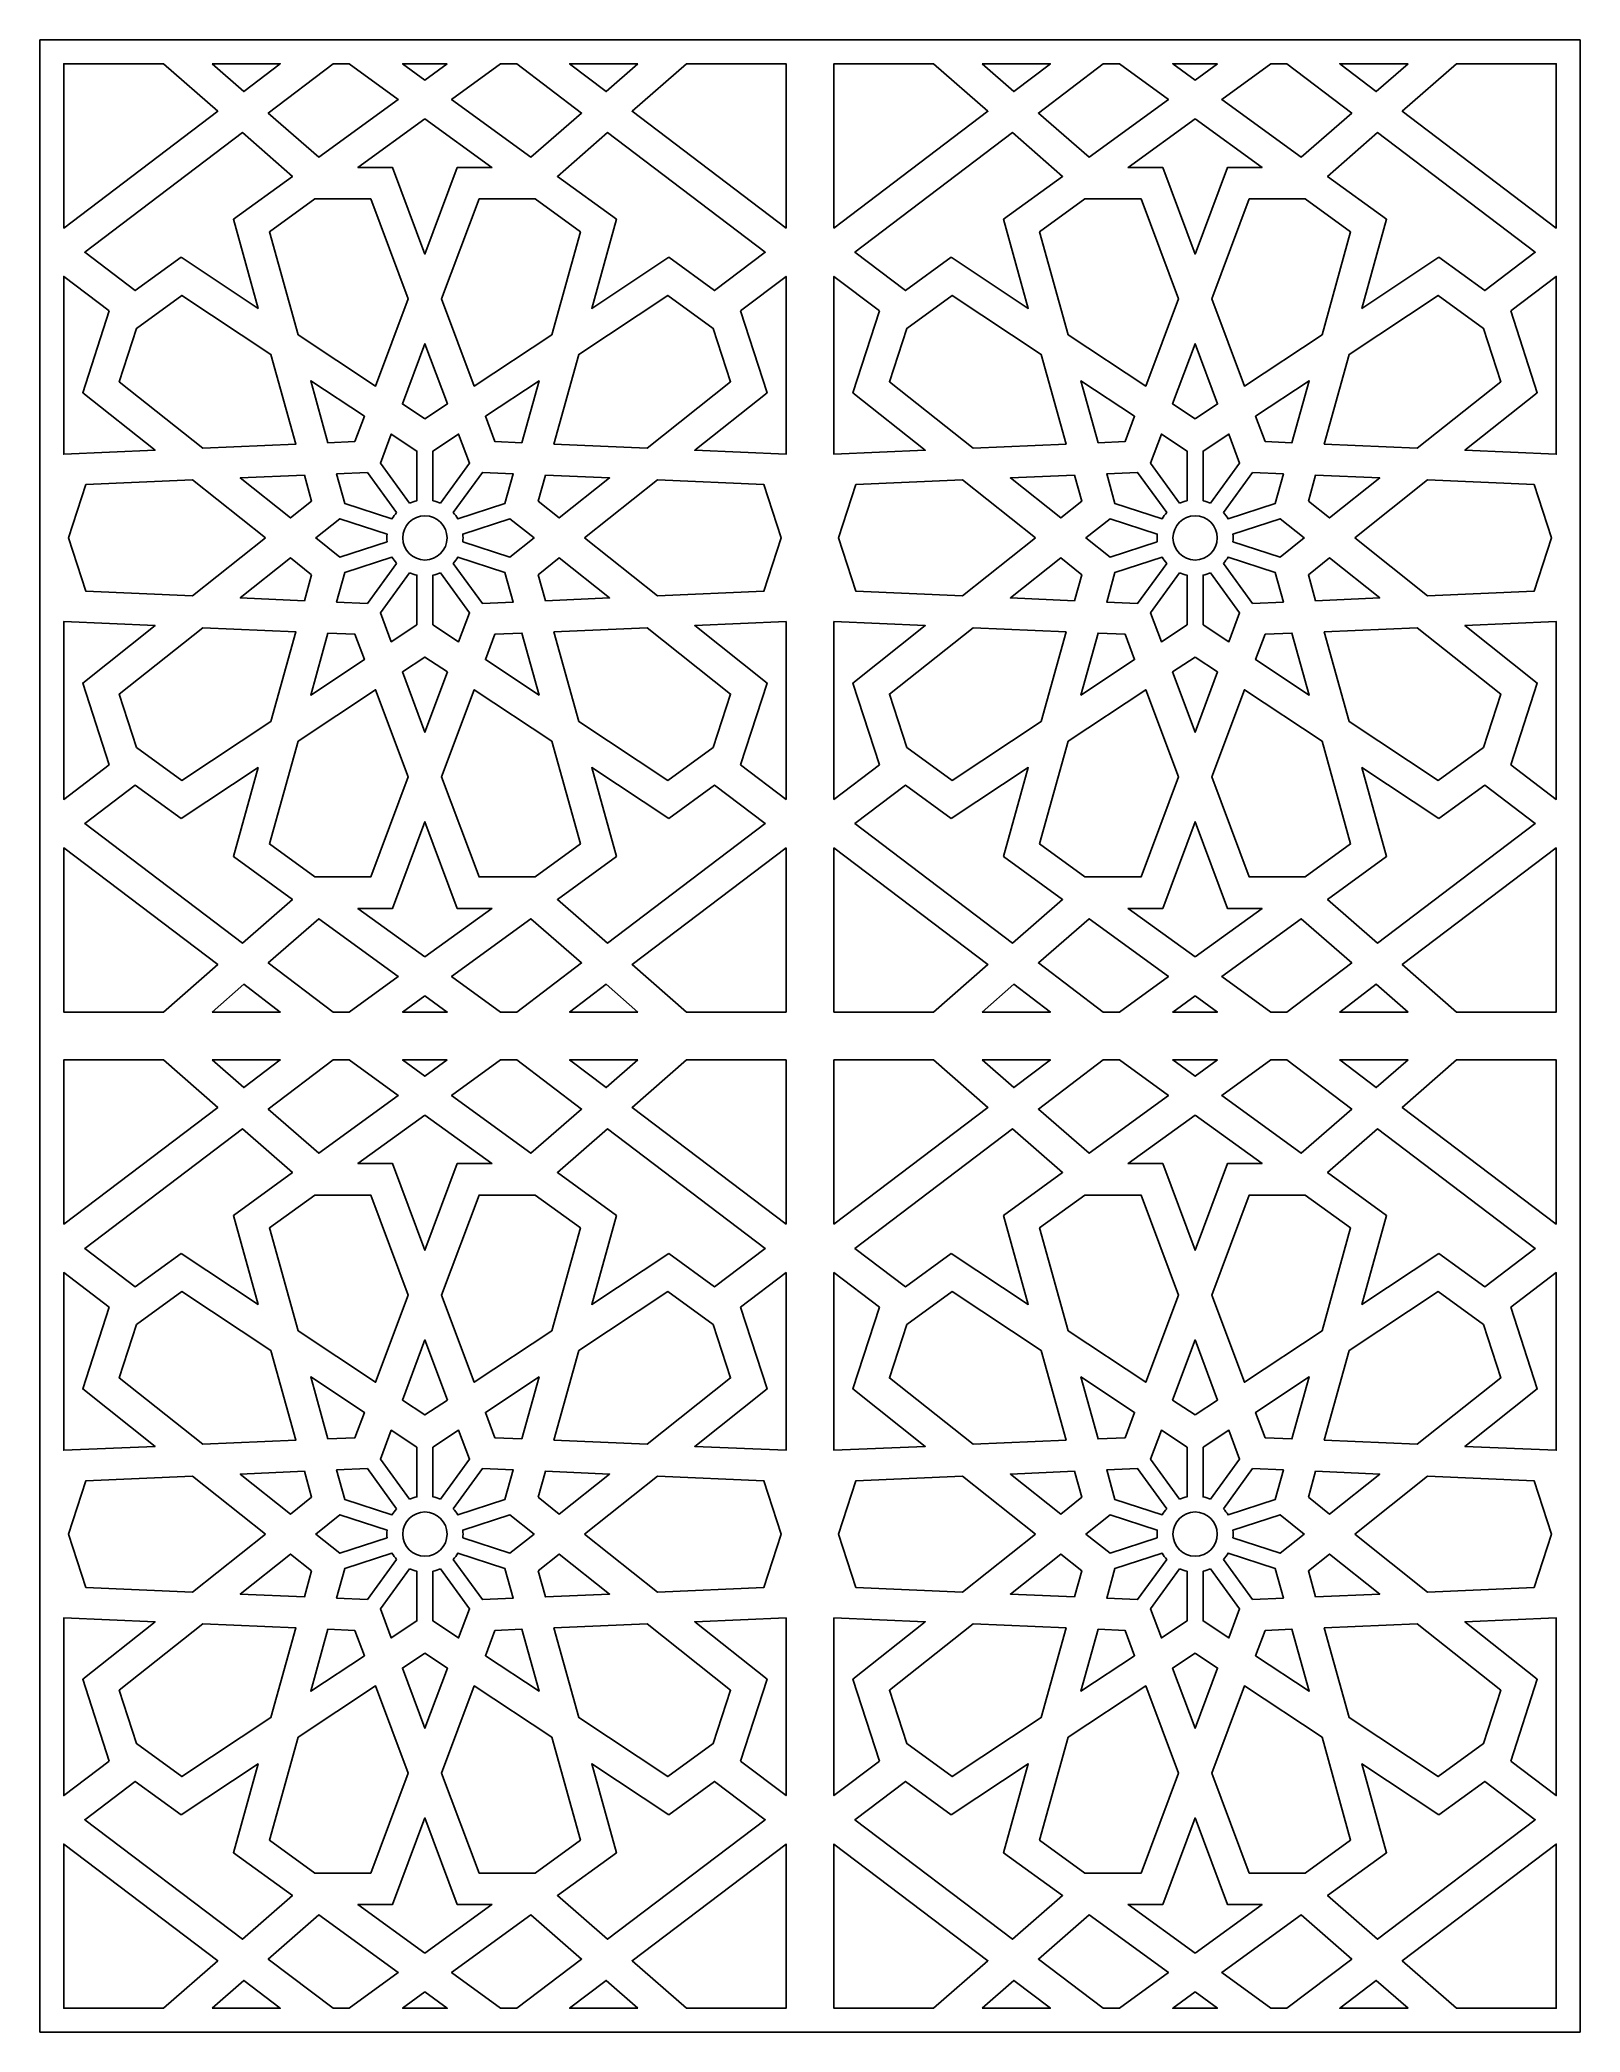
# Model space of a CAD drawing. Extents: x 968 to 1161, y 1334 to 1584.
import ezdxf

# ---------------------------------------------------------------- set-up
doc = ezdxf.new("R2010")
doc.units = 0
doc.layers.add('LAYER_05', color=1, linetype='CONTINUOUS')

msp = doc.modelspace()

# ---------------------------------------------------------------- linework, layer by layer
at = {"layer": 'LAYER_05'}
for points in [[(968.09, 1334.29), (1161, 1334.29), (1161, 1583.76), (968.09, 1583.76)], [(983.57, 1580.76), (990.37, 1574.82), (971.09, 1560.2), (971.09, 1580.76)], [(989.65, 1580.76), (993.62, 1577.29), (998.2, 1580.76)], [(1004.82, 1580.76), (996.7, 1574.6), (1003.04, 1569.07), (1012.98, 1576.29), (1006.83, 1580.76)], [(1019.12, 1580.76), (1016.32, 1578.72), (1013.51, 1580.76)], [(1027.81, 1580.76), (1035.93, 1574.6), (1029.59, 1569.07), (1019.65, 1576.29), (1025.8, 1580.76)], [(1042.98, 1580.76), (1039.01, 1577.29), (1034.43, 1580.76)], [(1049.07, 1580.76), (1042.26, 1574.82), (1061.54, 1560.2), (1061.54, 1580.76)], [(1080.02, 1580.76), (1086.83, 1574.82), (1067.54, 1560.2), (1067.54, 1580.76)], [(1086.11, 1580.76), (1090.08, 1577.29), (1094.66, 1580.76)], [(1101.28, 1580.76), (1093.16, 1574.6), (1099.5, 1569.07), (1109.43, 1576.29), (1103.29, 1580.76)], [(1115.58, 1580.76), (1112.77, 1578.72), (1109.97, 1580.76)], [(1124.27, 1580.76), (1132.39, 1574.6), (1126.05, 1569.07), (1116.11, 1576.29), (1122.26, 1580.76)], [(1139.44, 1580.76), (1135.46, 1577.29), (1130.89, 1580.76)], [(1145.52, 1580.76), (1138.72, 1574.82), (1158, 1560.2), (1158, 1580.76)], [(985.78, 1556.53), (995.43, 1550.14), (992.33, 1561.29), (999.72, 1566.66), (993.45, 1572.14), (973.71, 1557.17), (980.04, 1552.37)], [(1016.32, 1573.87), (1024.71, 1567.77), (1020.36, 1567.77), (1016.32, 1556.93), (1012.27, 1567.77), (1007.92, 1567.77)], [(1046.85, 1556.53), (1037.2, 1550.14), (1040.3, 1561.29), (1032.91, 1566.66), (1039.18, 1572.14), (1058.93, 1557.17), (1052.59, 1552.37)], [(1082.24, 1556.53), (1091.88, 1550.14), (1088.79, 1561.29), (1096.18, 1566.66), (1089.9, 1572.14), (1070.16, 1557.17), (1076.5, 1552.37)], [(1112.77, 1573.87), (1121.16, 1567.77), (1116.82, 1567.77), (1112.77, 1556.93), (1108.72, 1567.77), (1104.38, 1567.77)], [(1143.31, 1556.53), (1133.66, 1550.14), (1136.76, 1561.29), (1129.37, 1566.66), (1135.64, 1572.14), (1155.38, 1557.17), (1149.05, 1552.37)], [(1000.42, 1546.84), (1010.14, 1540.4), (1014.22, 1551.32), (1009.54, 1563.85), (1002.52, 1563.85), (996.84, 1559.72)], [(1032.21, 1546.84), (1022.49, 1540.4), (1018.41, 1551.32), (1023.09, 1563.85), (1030.11, 1563.85), (1035.79, 1559.72)], [(1096.88, 1546.84), (1106.6, 1540.4), (1110.68, 1551.32), (1106, 1563.85), (1098.98, 1563.85), (1093.3, 1559.72)], [(1128.67, 1546.84), (1118.95, 1540.4), (1114.87, 1551.32), (1119.55, 1563.85), (1126.57, 1563.85), (1132.25, 1559.72)], [(976.78, 1549.82), (971.09, 1554.13), (971.09, 1531.88), (982.52, 1532.38), (973.46, 1539.58)], [(988.5, 1532.63), (1000.15, 1533.14), (997.03, 1544.38), (985.88, 1551.76), (980.2, 1547.63), (978.03, 1540.95)], [(1044.13, 1532.63), (1032.48, 1533.14), (1035.6, 1544.38), (1046.75, 1551.76), (1052.43, 1547.63), (1054.6, 1540.95)], [(1055.85, 1549.82), (1061.54, 1554.13), (1061.54, 1531.88), (1050.12, 1532.38), (1059.17, 1539.58)], [(1073.24, 1549.82), (1067.54, 1554.13), (1067.54, 1531.88), (1078.97, 1532.38), (1069.91, 1539.58)], [(1084.96, 1532.63), (1096.61, 1533.14), (1093.49, 1544.38), (1082.34, 1551.76), (1076.66, 1547.63), (1074.49, 1540.95)], [(1140.59, 1532.63), (1128.94, 1533.14), (1132.06, 1544.38), (1143.21, 1551.76), (1148.89, 1547.63), (1151.06, 1540.95)], [(1152.3, 1549.82), (1158, 1554.13), (1158, 1531.88), (1146.57, 1532.38), (1155.63, 1539.58)], [(1016.32, 1536.31), (1019.13, 1538.17), (1016.32, 1545.71), (1013.5, 1538.17)], [(1112.77, 1536.31), (1115.59, 1538.17), (1112.77, 1545.71), (1109.96, 1538.17)], [(1007.55, 1533.46), (1004.17, 1533.31), (1002.02, 1541.07), (1008.73, 1536.62)], [(1028.46, 1533.31), (1025.08, 1533.46), (1023.9, 1536.62), (1030.61, 1541.07)], [(1100.63, 1533.31), (1104.01, 1533.46), (1105.19, 1536.62), (1098.48, 1541.07)], [(1121.54, 1533.46), (1124.91, 1533.31), (1127.07, 1541.07), (1120.36, 1536.62)], [(1001.23, 1529.26), (1002.13, 1526), (999.49, 1523.9), (993.19, 1528.91)], [(1031.4, 1529.26), (1030.5, 1526), (1033.14, 1523.9), (1039.45, 1528.91)], [(1097.68, 1529.26), (1098.59, 1526), (1095.94, 1523.9), (1089.64, 1528.91)], [(1126.96, 1526), (1127.86, 1529.26), (1135.9, 1528.91), (1129.6, 1523.9)], [(996.33, 1521.39), (987.2, 1528.65), (973.85, 1528.07), (971.68, 1521.39), (973.85, 1514.72), (987.2, 1514.14)], [(1036.3, 1521.39), (1045.43, 1528.65), (1058.78, 1528.07), (1060.95, 1521.39), (1058.78, 1514.72), (1045.43, 1514.14)], [(1092.79, 1521.39), (1083.66, 1528.65), (1070.3, 1528.07), (1068.13, 1521.39), (1070.3, 1514.72), (1083.66, 1514.14)], [(1132.76, 1521.39), (1141.88, 1528.65), (1155.24, 1528.07), (1157.41, 1521.39), (1155.24, 1514.72), (1141.88, 1514.14)], [(1002.13, 1516.78), (1001.23, 1513.53), (993.19, 1513.88), (999.49, 1518.89)], [(1031.4, 1513.53), (1030.5, 1516.78), (1033.14, 1518.89), (1039.45, 1513.88)], [(1097.68, 1513.53), (1098.59, 1516.78), (1095.94, 1518.89), (1089.64, 1513.88)], [(1127.86, 1513.53), (1126.96, 1516.78), (1129.6, 1518.89), (1135.9, 1513.88)], [(976.78, 1492.97), (971.09, 1488.65), (971.09, 1510.91), (982.52, 1510.41), (973.46, 1503.21)], [(988.5, 1510.15), (1000.15, 1509.65), (997.03, 1498.41), (985.88, 1491.03), (980.2, 1495.16), (978.03, 1501.83)], [(1004.17, 1509.47), (1007.55, 1509.33), (1008.73, 1506.16), (1002.02, 1501.72)], [(1025.08, 1509.33), (1028.46, 1509.47), (1030.61, 1501.72), (1023.9, 1506.16)], [(1044.13, 1510.15), (1032.48, 1509.65), (1035.6, 1498.41), (1046.75, 1491.03), (1052.43, 1495.16), (1054.6, 1501.83)], [(1055.85, 1492.97), (1061.54, 1488.65), (1061.54, 1510.91), (1050.12, 1510.41), (1059.17, 1503.21)], [(1073.24, 1492.97), (1067.54, 1488.65), (1067.54, 1510.91), (1078.97, 1510.41), (1069.91, 1503.21)], [(1084.96, 1510.15), (1096.61, 1509.65), (1093.49, 1498.41), (1082.34, 1491.03), (1076.66, 1495.16), (1074.49, 1501.83)], [(1104.01, 1509.33), (1100.63, 1509.47), (1098.48, 1501.72), (1105.19, 1506.16)], [(1121.54, 1509.33), (1124.91, 1509.47), (1127.07, 1501.72), (1120.36, 1506.16)], [(1140.59, 1510.15), (1128.94, 1509.65), (1132.06, 1498.41), (1143.21, 1491.03), (1148.89, 1495.16), (1151.06, 1501.83)], [(1152.3, 1492.97), (1158, 1488.65), (1158, 1510.91), (1146.57, 1510.41), (1155.63, 1503.21)], [(1019.13, 1504.61), (1016.32, 1506.48), (1013.5, 1504.61), (1016.32, 1497.07)], [(1112.77, 1506.48), (1115.59, 1504.61), (1112.77, 1497.07), (1109.96, 1504.61)], [(1000.42, 1495.95), (1010.14, 1502.39), (1014.22, 1491.46), (1009.54, 1478.94), (1002.52, 1478.94), (996.84, 1483.07)], [(1032.21, 1495.95), (1022.49, 1502.39), (1018.41, 1491.46), (1023.09, 1478.94), (1030.11, 1478.94), (1035.79, 1483.07)], [(1096.88, 1495.95), (1106.6, 1502.39), (1110.68, 1491.46), (1106, 1478.94), (1098.98, 1478.94), (1093.3, 1483.07)], [(1128.67, 1495.95), (1118.95, 1502.39), (1114.87, 1491.46), (1119.55, 1478.94), (1126.57, 1478.94), (1132.25, 1483.07)], [(985.78, 1486.25), (995.43, 1492.64), (992.33, 1481.49), (999.72, 1476.12), (993.45, 1470.65), (973.71, 1485.62), (980.04, 1490.42)], [(1046.85, 1486.25), (1037.2, 1492.64), (1040.3, 1481.49), (1032.91, 1476.12), (1039.18, 1470.65), (1058.93, 1485.62), (1052.59, 1490.42)], [(1082.24, 1486.25), (1091.88, 1492.64), (1088.79, 1481.49), (1096.18, 1476.12), (1089.9, 1470.65), (1070.16, 1485.62), (1076.5, 1490.42)], [(1143.31, 1486.25), (1133.66, 1492.64), (1136.76, 1481.49), (1129.37, 1476.12), (1135.64, 1470.65), (1155.38, 1485.62), (1149.05, 1490.42)], [(1016.32, 1468.92), (1024.71, 1475.01), (1020.36, 1475.01), (1016.32, 1485.85), (1012.27, 1475.01), (1007.92, 1475.01)], [(1112.77, 1468.92), (1121.16, 1475.01), (1116.82, 1475.01), (1112.77, 1485.85), (1108.72, 1475.01), (1104.38, 1475.01)], [(983.57, 1462.03), (990.37, 1467.96), (971.09, 1482.58), (971.09, 1462.03)], [(1049.07, 1462.03), (1042.26, 1467.96), (1061.54, 1482.58), (1061.54, 1462.03)], [(1080.02, 1462.03), (1086.83, 1467.96), (1067.54, 1482.58), (1067.54, 1462.03)], [(1145.52, 1462.03), (1138.72, 1467.96), (1158, 1482.58), (1158, 1462.03)], [(1004.82, 1462.03), (996.7, 1468.18), (1003.04, 1473.71), (1012.98, 1466.49), (1006.83, 1462.03)], [(1027.81, 1462.03), (1035.93, 1468.18), (1029.59, 1473.71), (1019.65, 1466.49), (1025.8, 1462.03)], [(1101.28, 1462.03), (1093.16, 1468.18), (1099.5, 1473.71), (1109.43, 1466.49), (1103.29, 1462.03)], [(1124.27, 1462.03), (1132.39, 1468.18), (1126.05, 1473.71), (1116.11, 1466.49), (1122.26, 1462.03)], [(989.65, 1462.03), (993.62, 1465.5), (998.2, 1462.03)], [(1042.98, 1462.03), (1039.01, 1465.5), (1034.43, 1462.03)], [(1086.11, 1462.03), (1090.08, 1465.5), (1094.66, 1462.03)], [(1139.44, 1462.03), (1135.46, 1465.5), (1130.89, 1462.03)], [(1016.32, 1464.07), (1019.12, 1462.03), (1013.51, 1462.03)], [(1112.77, 1464.07), (1115.58, 1462.03), (1109.97, 1462.03)], [(983.57, 1456.03), (990.37, 1450.09), (971.09, 1435.47), (971.09, 1456.03)], [(989.65, 1456.03), (993.62, 1452.56), (998.2, 1456.03)], [(1004.82, 1456.03), (996.7, 1449.87), (1003.04, 1444.34), (1012.98, 1451.56), (1006.83, 1456.03)], [(1019.12, 1456.03), (1016.32, 1453.99), (1013.51, 1456.03)], [(1027.81, 1456.03), (1035.93, 1449.87), (1029.59, 1444.34), (1019.65, 1451.56), (1025.8, 1456.03)], [(1042.98, 1456.03), (1039.01, 1452.56), (1034.43, 1456.03)], [(1049.07, 1456.03), (1042.26, 1450.09), (1061.54, 1435.47), (1061.54, 1456.03)], [(1080.02, 1456.03), (1086.83, 1450.09), (1067.54, 1435.47), (1067.54, 1456.03)], [(1086.11, 1456.03), (1090.08, 1452.56), (1094.66, 1456.03)], [(1101.28, 1456.03), (1093.16, 1449.87), (1099.5, 1444.34), (1109.43, 1451.56), (1103.29, 1456.03)], [(1115.58, 1456.03), (1112.77, 1453.99), (1109.97, 1456.03)], [(1124.27, 1456.03), (1132.39, 1449.87), (1126.05, 1444.34), (1116.11, 1451.56), (1122.26, 1456.03)], [(1139.44, 1456.03), (1135.46, 1452.56), (1130.89, 1456.03)], [(1145.52, 1456.03), (1138.72, 1450.09), (1158, 1435.47), (1158, 1456.03)], [(985.78, 1431.8), (995.43, 1425.41), (992.33, 1436.56), (999.72, 1441.93), (993.45, 1447.4), (973.71, 1432.43), (980.04, 1427.63)], [(1016.32, 1449.13), (1024.71, 1443.04), (1020.36, 1443.04), (1016.32, 1432.2), (1012.27, 1443.04), (1007.92, 1443.04)], [(1046.85, 1431.8), (1037.2, 1425.41), (1040.3, 1436.56), (1032.91, 1441.93), (1039.18, 1447.4), (1058.93, 1432.43), (1052.59, 1427.63)], [(1082.24, 1431.8), (1091.88, 1425.41), (1088.79, 1436.56), (1096.18, 1441.93), (1089.9, 1447.4), (1070.16, 1432.43), (1076.5, 1427.63)], [(1112.77, 1449.13), (1121.16, 1443.04), (1116.82, 1443.04), (1112.77, 1432.2), (1108.72, 1443.04), (1104.38, 1443.04)], [(1143.31, 1431.8), (1133.66, 1425.41), (1136.76, 1436.56), (1129.37, 1441.93), (1135.64, 1447.4), (1155.38, 1432.43), (1149.05, 1427.63)], [(1000.42, 1422.1), (1010.14, 1415.66), (1014.22, 1426.59), (1009.54, 1439.11), (1002.52, 1439.11), (996.84, 1434.99)], [(1032.21, 1422.1), (1022.49, 1415.66), (1018.41, 1426.59), (1023.09, 1439.11), (1030.11, 1439.11), (1035.79, 1434.99)], [(1096.88, 1422.1), (1106.6, 1415.66), (1110.68, 1426.59), (1106, 1439.11), (1098.98, 1439.11), (1093.3, 1434.99)], [(1128.67, 1422.1), (1118.95, 1415.66), (1114.87, 1426.59), (1119.55, 1439.11), (1126.57, 1439.11), (1132.25, 1434.99)], [(976.78, 1425.08), (971.09, 1429.4), (971.09, 1407.15), (982.52, 1407.64), (973.46, 1414.84)], [(988.5, 1407.9), (1000.15, 1408.4), (997.03, 1419.64), (985.88, 1427.02), (980.2, 1422.9), (978.03, 1416.22)], [(1044.13, 1407.9), (1032.48, 1408.4), (1035.6, 1419.64), (1046.75, 1427.02), (1052.43, 1422.9), (1054.6, 1416.22)], [(1055.85, 1425.08), (1061.54, 1429.4), (1061.54, 1407.15), (1050.12, 1407.64), (1059.17, 1414.84)], [(1073.24, 1425.08), (1067.54, 1429.4), (1067.54, 1407.15), (1078.97, 1407.64), (1069.91, 1414.84)], [(1084.96, 1407.9), (1096.61, 1408.4), (1093.49, 1419.64), (1082.34, 1427.02), (1076.66, 1422.9), (1074.49, 1416.22)], [(1140.59, 1407.9), (1128.94, 1408.4), (1132.06, 1419.64), (1143.21, 1427.02), (1148.89, 1422.9), (1151.06, 1416.22)], [(1152.3, 1425.08), (1158, 1429.4), (1158, 1407.15), (1146.57, 1407.64), (1155.63, 1414.84)], [(1019.13, 1413.44), (1016.32, 1411.57), (1013.5, 1413.44), (1016.32, 1420.98)], [(1112.77, 1411.57), (1115.59, 1413.44), (1112.77, 1420.98), (1109.96, 1413.44)], [(1004.17, 1408.58), (1007.55, 1408.73), (1008.73, 1411.89), (1002.02, 1416.33)], [(1028.46, 1408.58), (1025.08, 1408.73), (1023.9, 1411.89), (1030.61, 1416.33)], [(1104.01, 1408.73), (1100.63, 1408.58), (1098.48, 1416.33), (1105.19, 1411.89)], [(1121.54, 1408.73), (1124.91, 1408.58), (1127.07, 1416.33), (1120.36, 1411.89)], [(1001.23, 1404.52), (1002.13, 1401.27), (999.49, 1399.17), (993.19, 1404.17)], [(1030.5, 1401.27), (1031.4, 1404.52), (1039.45, 1404.17), (1033.14, 1399.17)], [(1097.68, 1404.52), (1098.59, 1401.27), (1095.94, 1399.17), (1089.64, 1404.17)], [(1126.96, 1401.27), (1127.86, 1404.52), (1135.9, 1404.17), (1129.6, 1399.17)], [(996.33, 1396.66), (987.2, 1403.91), (973.85, 1403.34), (971.68, 1396.66), (973.85, 1389.98), (987.2, 1389.4)], [(1036.3, 1396.66), (1045.43, 1403.91), (1058.78, 1403.34), (1060.95, 1396.66), (1058.78, 1389.98), (1045.43, 1389.4)], [(1092.79, 1396.66), (1083.66, 1403.91), (1070.3, 1403.34), (1068.13, 1396.66), (1070.3, 1389.98), (1083.66, 1389.4)], [(1132.76, 1396.66), (1141.88, 1403.91), (1155.24, 1403.34), (1157.41, 1396.66), (1155.24, 1389.98), (1141.88, 1389.4)], [(1002.13, 1392.05), (1001.23, 1388.79), (993.19, 1389.14), (999.49, 1394.15)], [(1030.5, 1392.05), (1031.4, 1388.79), (1039.45, 1389.14), (1033.14, 1394.15)], [(1097.68, 1388.79), (1098.59, 1392.05), (1095.94, 1394.15), (1089.64, 1389.14)], [(1127.86, 1388.79), (1126.96, 1392.05), (1129.6, 1394.15), (1135.9, 1389.14)], [(976.78, 1368.24), (971.09, 1363.92), (971.09, 1386.17), (982.52, 1385.68), (973.46, 1378.48)], [(988.5, 1385.42), (1000.15, 1384.91), (997.03, 1373.68), (985.88, 1366.29), (980.2, 1370.42), (978.03, 1377.1)], [(1007.55, 1384.59), (1004.17, 1384.74), (1002.02, 1376.98), (1008.73, 1381.43)], [(1025.08, 1384.59), (1028.46, 1384.74), (1030.61, 1376.98), (1023.9, 1381.43)], [(1044.13, 1385.42), (1032.48, 1384.91), (1035.6, 1373.68), (1046.75, 1366.29), (1052.43, 1370.42), (1054.6, 1377.1)], [(1055.85, 1368.24), (1061.54, 1363.92), (1061.54, 1386.17), (1050.12, 1385.68), (1059.17, 1378.48)], [(1073.24, 1368.24), (1067.54, 1363.92), (1067.54, 1386.17), (1078.97, 1385.68), (1069.91, 1378.48)], [(1084.96, 1385.42), (1096.61, 1384.91), (1093.49, 1373.68), (1082.34, 1366.29), (1076.66, 1370.42), (1074.49, 1377.1)], [(1100.63, 1384.74), (1104.01, 1384.59), (1105.19, 1381.43), (1098.48, 1376.98)], [(1121.54, 1384.59), (1124.91, 1384.74), (1127.07, 1376.98), (1120.36, 1381.43)], [(1140.59, 1385.42), (1128.94, 1384.91), (1132.06, 1373.68), (1143.21, 1366.29), (1148.89, 1370.42), (1151.06, 1377.1)], [(1152.3, 1368.24), (1158, 1363.92), (1158, 1386.17), (1146.57, 1385.68), (1155.63, 1378.48)], [(1016.32, 1381.74), (1019.13, 1379.88), (1016.32, 1372.34), (1013.5, 1379.88)], [(1112.77, 1381.74), (1115.59, 1379.88), (1112.77, 1372.34), (1109.96, 1379.88)], [(1000.42, 1371.21), (1010.14, 1377.65), (1014.22, 1366.73), (1009.54, 1354.21), (1002.52, 1354.21), (996.84, 1358.33)], [(1032.21, 1371.21), (1022.49, 1377.65), (1018.41, 1366.73), (1023.09, 1354.21), (1030.11, 1354.21), (1035.79, 1358.33)], [(1096.88, 1371.21), (1106.6, 1377.65), (1110.68, 1366.73), (1106, 1354.21), (1098.98, 1354.21), (1093.3, 1358.33)], [(1128.67, 1371.21), (1118.95, 1377.65), (1114.87, 1366.73), (1119.55, 1354.21), (1126.57, 1354.21), (1132.25, 1358.33)], [(985.78, 1361.52), (995.43, 1367.91), (992.33, 1356.76), (999.72, 1351.39), (993.45, 1345.92), (973.71, 1360.88), (980.04, 1365.69)], [(1046.85, 1361.52), (1037.2, 1367.91), (1040.3, 1356.76), (1032.91, 1351.39), (1039.18, 1345.92), (1058.93, 1360.88), (1052.59, 1365.69)], [(1082.24, 1361.52), (1091.88, 1367.91), (1088.79, 1356.76), (1096.18, 1351.39), (1089.9, 1345.92), (1070.16, 1360.88), (1076.5, 1365.69)], [(1143.31, 1361.52), (1133.66, 1367.91), (1136.76, 1356.76), (1129.37, 1351.39), (1135.64, 1345.92), (1155.38, 1360.88), (1149.05, 1365.69)], [(1016.32, 1344.18), (1024.71, 1350.28), (1020.36, 1350.28), (1016.32, 1361.12), (1012.27, 1350.28), (1007.92, 1350.28)], [(1112.77, 1344.18), (1121.16, 1350.28), (1116.82, 1350.28), (1112.77, 1361.12), (1108.72, 1350.28), (1104.38, 1350.28)], [(983.57, 1337.29), (990.37, 1343.23), (971.09, 1357.85), (971.09, 1337.29)], [(1049.07, 1337.29), (1042.26, 1343.23), (1061.54, 1357.85), (1061.54, 1337.29)], [(1080.02, 1337.29), (1086.83, 1343.23), (1067.54, 1357.85), (1067.54, 1337.29)], [(1145.52, 1337.29), (1138.72, 1343.23), (1158, 1357.85), (1158, 1337.29)], [(1004.82, 1337.29), (996.7, 1343.45), (1003.04, 1348.98), (1012.98, 1341.76), (1006.83, 1337.29)], [(1027.81, 1337.29), (1035.93, 1343.45), (1029.59, 1348.98), (1019.65, 1341.76), (1025.8, 1337.29)], [(1101.28, 1337.29), (1093.16, 1343.45), (1099.5, 1348.98), (1109.43, 1341.76), (1103.29, 1337.29)], [(1124.27, 1337.29), (1132.39, 1343.45), (1126.05, 1348.98), (1116.11, 1341.76), (1122.26, 1337.29)], [(989.65, 1337.29), (993.62, 1340.76), (998.2, 1337.29)], [(1042.98, 1337.29), (1039.01, 1340.76), (1034.43, 1337.29)], [(1086.11, 1337.29), (1090.08, 1340.76), (1094.66, 1337.29)], [(1139.44, 1337.29), (1135.46, 1340.76), (1130.89, 1337.29)], [(1016.32, 1339.33), (1019.12, 1337.29), (1013.51, 1337.29)], [(1112.77, 1339.33), (1115.58, 1337.29), (1109.97, 1337.29)]]:
    msp.add_lwpolyline(points, close=True, dxfattribs=at)
for points in [[(1014.39, 1525.75), (1010.74, 1530.77), (1012.09, 1534.4), (1015.32, 1532.26), (1015.32, 1526.05, 0.051422)], [(1018.25, 1525.75), (1021.9, 1530.77), (1020.54, 1534.4), (1017.32, 1532.26), (1017.32, 1526.05, -0.051422)], [(1110.84, 1525.75), (1107.19, 1530.77), (1108.55, 1534.4), (1111.77, 1532.26), (1111.77, 1526.05, 0.051422)], [(1114.7, 1525.75), (1118.35, 1530.77), (1117, 1534.4), (1113.77, 1532.26), (1113.77, 1526.05, -0.051422)], [(1012.77, 1524.57), (1009.12, 1529.6), (1005.25, 1529.43), (1006.29, 1525.7), (1012.19, 1523.78, -0.051422)], [(1019.86, 1524.57), (1023.51, 1529.6), (1027.38, 1529.43), (1026.34, 1525.7), (1020.44, 1523.78, 0.051422)], [(1109.22, 1524.57), (1105.57, 1529.6), (1101.71, 1529.43), (1102.74, 1525.7), (1108.65, 1523.78, -0.051422)], [(1116.32, 1524.57), (1119.97, 1529.6), (1123.84, 1529.43), (1122.8, 1525.7), (1116.9, 1523.78, 0.051422)], [(1011.57, 1520.9), (1005.67, 1518.99), (1002.64, 1521.39), (1005.67, 1523.8), (1011.57, 1521.88, 0.051422)], [(1021.06, 1520.9), (1026.96, 1518.99), (1029.99, 1521.39), (1026.96, 1523.8), (1021.06, 1521.88, -0.051422)], [(1108.03, 1520.9), (1102.13, 1518.99), (1099.1, 1521.39), (1102.13, 1523.8), (1108.03, 1521.88, 0.051422)], [(1117.51, 1520.9), (1123.42, 1518.99), (1126.45, 1521.39), (1123.42, 1523.8), (1117.51, 1521.88, -0.051422)], [(1012.77, 1518.21), (1009.12, 1513.19), (1005.25, 1513.35), (1006.29, 1517.08), (1012.19, 1519, 0.051422)], [(1014.39, 1517.04), (1010.74, 1512.01), (1012.09, 1508.39), (1015.32, 1510.52), (1015.32, 1516.73, -0.051422)], [(1018.25, 1517.04), (1021.9, 1512.01), (1020.54, 1508.39), (1017.32, 1510.52), (1017.32, 1516.73, 0.051422)], [(1019.86, 1518.21), (1023.51, 1513.19), (1027.38, 1513.35), (1026.34, 1517.08), (1020.44, 1519, -0.051422)], [(1109.22, 1518.21), (1105.57, 1513.19), (1101.71, 1513.35), (1102.74, 1517.08), (1108.65, 1519, 0.051422)], [(1110.84, 1517.04), (1107.19, 1512.01), (1108.55, 1508.39), (1111.77, 1510.52), (1111.77, 1516.73, -0.051422)], [(1114.7, 1517.04), (1118.35, 1512.01), (1117, 1508.39), (1113.77, 1510.52), (1113.77, 1516.73, 0.051422)], [(1116.32, 1518.21), (1119.97, 1513.19), (1123.84, 1513.35), (1122.8, 1517.08), (1116.9, 1519, -0.051422)], [(1014.39, 1401.02), (1010.74, 1406.04), (1012.09, 1409.66), (1015.32, 1407.53), (1015.32, 1401.32, 0.051422)], [(1018.25, 1401.02), (1021.9, 1406.04), (1020.54, 1409.66), (1017.32, 1407.53), (1017.32, 1401.32, -0.051422)], [(1110.84, 1401.02), (1107.19, 1406.04), (1108.55, 1409.66), (1111.77, 1407.53), (1111.77, 1401.32, 0.051422)], [(1114.7, 1401.02), (1118.35, 1406.04), (1117, 1409.66), (1113.77, 1407.53), (1113.77, 1401.32, -0.051422)], [(1012.77, 1399.84), (1009.12, 1404.86), (1005.25, 1404.7), (1006.29, 1400.97), (1012.19, 1399.05, -0.051422)], [(1019.86, 1399.84), (1023.51, 1404.86), (1027.38, 1404.7), (1026.34, 1400.97), (1020.44, 1399.05, 0.051422)], [(1109.22, 1399.84), (1105.57, 1404.86), (1101.71, 1404.7), (1102.74, 1400.97), (1108.65, 1399.05, -0.051422)], [(1116.32, 1399.84), (1119.97, 1404.86), (1123.84, 1404.7), (1122.8, 1400.97), (1116.9, 1399.05, 0.051422)], [(1011.57, 1396.17), (1005.67, 1394.25), (1002.64, 1396.66), (1005.67, 1399.07), (1011.57, 1397.15, 0.051422)], [(1021.06, 1396.17), (1026.96, 1394.25), (1029.99, 1396.66), (1026.96, 1399.07), (1021.06, 1397.15, -0.051422)], [(1108.03, 1396.17), (1102.13, 1394.25), (1099.1, 1396.66), (1102.13, 1399.07), (1108.03, 1397.15, 0.051422)], [(1117.51, 1396.17), (1123.42, 1394.25), (1126.45, 1396.66), (1123.42, 1399.07), (1117.51, 1397.15, -0.051422)], [(1012.77, 1393.48), (1009.12, 1388.45), (1005.25, 1388.62), (1006.29, 1392.35), (1012.19, 1394.27, 0.051422)], [(1014.39, 1392.3), (1010.74, 1387.28), (1012.09, 1383.65), (1015.32, 1385.79), (1015.32, 1392, -0.051422)], [(1018.25, 1392.3), (1021.9, 1387.28), (1020.54, 1383.65), (1017.32, 1385.79), (1017.32, 1392, 0.051422)], [(1019.86, 1393.48), (1023.51, 1388.45), (1027.38, 1388.62), (1026.34, 1392.35), (1020.44, 1394.27, -0.051422)], [(1109.22, 1393.48), (1105.57, 1388.45), (1101.71, 1388.62), (1102.74, 1392.35), (1108.65, 1394.27, 0.051422)], [(1110.84, 1392.3), (1107.19, 1387.28), (1108.55, 1383.65), (1111.77, 1385.79), (1111.77, 1392, -0.051422)], [(1114.7, 1392.3), (1118.35, 1387.28), (1117, 1383.65), (1113.77, 1385.79), (1113.77, 1392, 0.051422)], [(1116.32, 1393.48), (1119.97, 1388.45), (1123.84, 1388.62), (1122.8, 1392.35), (1116.9, 1394.27, -0.051422)]]:
    msp.add_lwpolyline(points, format="xyb", close=True, dxfattribs=at)
for centre in [(1016.32, 1521.39), (1112.77, 1521.39), (1016.32, 1396.66), (1112.77, 1396.66)]:
    msp.add_circle(centre, 2.77, dxfattribs=at)

doc.saveas('drawing.dxf')
